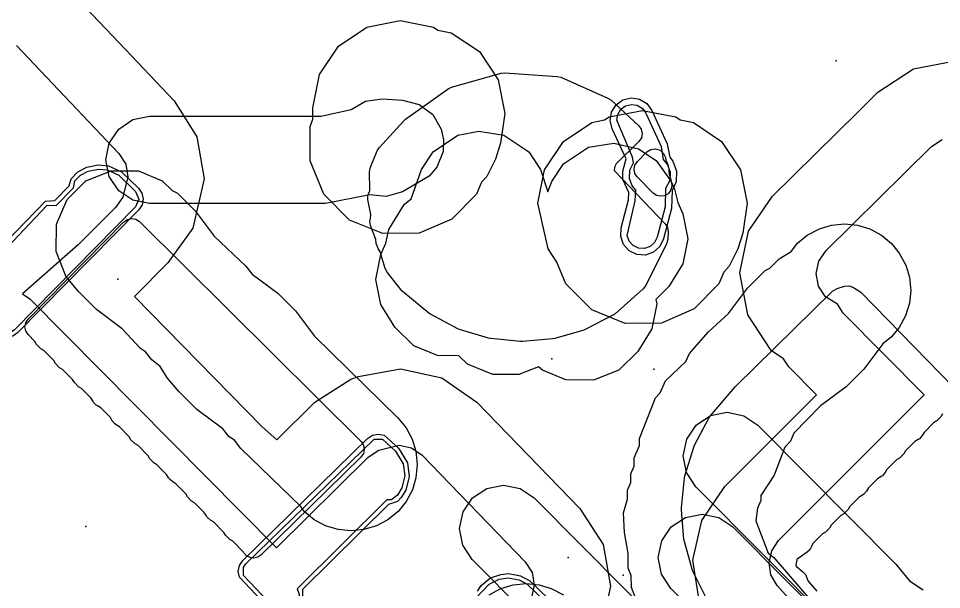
# Model space of a CAD drawing. Header units: metres. Extents: x -2677 to -840, y 169 to 1487.
# Drawn here: x -2043.71 to -2001.4, y 759.38 to 785.55 of the extents above; entities that cross this region are included whole.
import ezdxf

# ---------------------------------------------------------------- set-up
doc = ezdxf.new("R2010")
doc.units = ezdxf.units.M
for name, color, linetype in [('AI_GREENING_EXCLUSIONS', 1, 'Continuous'), ('AI_GREENING_LAWN', 82, 'Continuous'), ('AI_GREENING_REJECTED', 6, 'Continuous')]:
    doc.layers.add(name, color=color, linetype=linetype)

msp = doc.modelspace()

# ---------------------------------------------------------------- linework, layer by layer
at = {"layer": 'AI_GREENING_EXCLUSIONS'}
for points in [[(-2044.767, 788.281), (-2042.864, 787.851), (-2041.271, 786.725), (-2039.093, 784.432), (-2036.572, 781.776), (-2035.531, 780.126), (-2035.2, 778.204), (-2035.727, 775.936), (-2036.858, 774.346), (-2038.388, 772.813), (-2032.534, 766.838), (-2031.869, 766.237), (-2030.122, 767.962), (-2028.482, 769.018), (-2028.126, 769.15), (-2026.206, 769.498), (-2024.299, 769.086), (-2022.696, 767.975), (-2017.972, 763.091), (-2016.915, 761.451), (-2016.566, 759.532), (-2016.979, 757.625)], [(-2043.809, 784.316), (-2039.11, 779.366), (-2038.798, 778.871), (-2038.699, 778.295), (-2038.921, 777.369), (-2039.26, 776.892), (-2040.954, 775.199), (-2043.535, 772.927), (-2043.197, 772.699), (-2031.891, 761.287), (-2027.688, 765.446), (-2027.196, 765.763), (-2026.265, 765.999), (-2025.693, 765.875), (-2025.211, 765.542), (-2020.487, 760.658), (-2020.17, 760.166), (-2020.066, 759.59), (-2020.189, 759.018)], [(-2012.514, 758.885), (-2012.801, 760.731), (-2012.39, 762.554), (-2011.339, 764.098), (-2007.13, 768.306), (-2007.13, 768.306), (-2008.398, 769.592), (-2008.639, 769.959), (-2009.204, 770.342), (-2010.275, 771.973), (-2010.641, 773.889), (-2010.245, 775.8), (-2009.148, 777.413), (-2005.226, 781.275), (-2004.315, 782.172), (-2002.684, 783.243), (-2000.768, 783.608)], [(-2004.868, 755.016), (-2008.934, 759.575), (-2009.217, 760.059), (-2009.303, 760.613), (-2009.18, 761.16), (-2008.865, 761.623), (-2002.188, 768.298), (-2005.904, 772.047), (-2006.174, 772.458), (-2006.174, 772.458), (-2006.71, 772.798), (-2007.031, 773.287), (-2007.141, 773.862), (-2007.022, 774.435), (-2006.693, 774.919), (-2001.859, 779.678), (-2001.37, 779.999)], [(-2014.891, 757.618), (-2015.61, 759.473), (-2015.61, 759.473), (-2015.63, 760.021), (-2015.761, 760.369), (-2015.761, 761.031), (-2015.933, 762.004), (-2015.976, 762.9), (-2015.796, 763.527), (-2015.792, 763.944), (-2015.646, 764.295), (-2015.642, 764.679), (-2015.495, 765.029), (-2015.492, 765.413), (-2015.251, 765.989), (-2015.237, 766.308), (-2014.505, 768.169), (-2014.302, 768.397), (-2014.058, 768.947), (-2013.113, 769.828), (-2012.951, 770.201), (-2012.076, 771.192), (-2011.164, 772.025), (-2010.287, 773.189), (-2009.476, 773.999), (-2009.275, 774.104), (-2008.845, 774.535), (-2008.296, 774.876), (-2007.999, 775.247), (-2007.555, 775.614), (-2007, 775.91), (-2006.443, 776.079), (-2005.842, 776.138), (-2005.256, 776.079), (-2004.682, 775.904), (-2004.144, 775.614), (-2003.693, 775.241), (-2003.334, 774.803), (-2003.038, 774.252), (-2002.869, 773.692), (-2002.81, 773.085), (-2002.869, 772.504), (-2003.045, 771.927), (-2003.334, 771.393), (-2003.698, 770.956), (-2004.088, 770.639), (-2004.958, 769.481), (-2005.769, 768.671), (-2006.949, 767.795), (-2008.168, 766.541), (-2008.322, 766.176), (-2008.586, 765.908), (-2009.069, 764.62), (-2009.684, 763.686), (-2009.687, 763.46), (-2009.834, 763.108), (-2009.904, 762.53), (-2009.353, 761.057), (-2009.084, 760.854), (-2007.291, 758.767)], [(-2006.459, 757.859), (-2012.654, 764.093), (-2013.086, 764.744), (-2013.236, 765.51), (-2013.081, 766.274), (-2012.645, 766.922), (-2011.995, 767.353), (-2011.229, 767.503), (-2010.464, 767.349), (-2009.817, 766.913), (-2003.491, 760.547), (-2002.863, 759.775), (-2002.235, 759.362)], [(-2015.757, 753.564), (-2022.907, 760.759), (-2023.338, 761.409), (-2023.488, 762.175), (-2023.333, 762.94), (-2022.898, 763.587), (-2022.248, 764.019), (-2021.482, 764.169), (-2020.717, 764.014), (-2020.069, 763.578), (-2011.622, 755.077)], [(-2008.466, 754.063), (-2013.801, 759.432), (-2014.232, 760.082), (-2014.382, 760.848), (-2014.227, 761.613), (-2013.792, 762.26), (-2013.141, 762.691), (-2012.376, 762.841), (-2011.611, 762.687), (-2010.963, 762.251), (-2006.122, 757.379)], [(-2022.676, 759.308), (-2022.508, 759.574), (-2022.067, 759.912), (-2021.604, 760.078), (-2021.253, 760.112), (-2020.706, 760.016), (-2020.27, 759.787), (-2019.417, 758.955)], [(-2023.409, 758.3), (-2022.138, 759.634), (-2021.677, 759.855), (-2021.267, 759.912), (-2020.761, 759.823), (-2020.398, 759.633), (-2019.559, 758.815)], [(-2022.132, 759.146), (-2021.604, 759.429), (-2021.033, 759.602), (-2020.443, 759.661), (-2019.846, 759.602), (-2019.286, 759.432), (-2018.734, 759.137)]]:
    msp.add_lwpolyline(points, dxfattribs=at)
for points in [[(-2024.484, 785.016), (-2023.881, 784.896), (-2022.584, 784.029), (-2021.717, 782.731), (-2021.412, 781.2), (-2021.619, 779.83), (-2021.846, 779.105), (-2022.238, 778.315), (-2022.487, 778.047), (-2022.716, 777.498), (-2023.84, 776.354), (-2025.348, 775.707), (-2027.009, 775.691), (-2028.531, 776.311), (-2029.718, 777.498), (-2030.338, 779.021), (-2030.338, 780.604), (-2030.214, 780.94), (-2030.214, 781.453), (-2029.91, 782.984), (-2029.043, 784.282), (-2027.745, 785.149), (-2026.214, 785.453), (-2024.683, 785.149), (-2024.484, 785.016)], [(-2027.608, 777.464), (-2029.634, 777.07), (-2037.704, 777.07), (-2038.47, 777.222), (-2039.119, 777.656), (-2039.552, 778.305), (-2039.704, 779.07), (-2039.552, 779.836), (-2039.119, 780.484), (-2038.47, 780.918), (-2037.704, 781.07), (-2029.849, 781.07), (-2028.456, 781.373), (-2027.808, 781.754), (-2027.035, 781.862), (-2026.103, 781.809), (-2025.348, 781.613), (-2024.724, 781.143), (-2024.329, 780.471), (-2024.226, 779.996), (-2024.249, 779.456), (-2024.535, 778.73), (-2024.886, 778.32), (-2026.112, 777.607), (-2026.86, 777.385), (-2027.608, 777.464)], [(-2016.525, 781.259), (-2016.321, 781.592), (-2016.006, 781.821), (-2015.626, 781.913), (-2015.241, 781.852), (-2014.908, 781.648), (-2014.679, 781.333), (-2013.975, 779.808), (-2013.86, 779.193), (-2013.712, 779.019), (-2013.541, 778.56), (-2013.561, 778.067), (-2013.741, 777.664), (-2013.784, 776.84), (-2014.145, 775.45), (-2014.315, 775.098), (-2014.606, 774.839), (-2014.975, 774.711), (-2015.364, 774.733), (-2015.715, 774.903), (-2015.975, 775.195), (-2016.103, 775.563), (-2016.081, 775.953), (-2015.745, 777.244), (-2015.728, 777.577), (-2016.002, 778.165), (-2016.002, 778.56), (-2015.859, 779.119), (-2016.494, 780.494), (-2016.586, 780.874), (-2016.525, 781.259)], [(-2016.286, 780.886), (-2016.243, 781.155), (-2016.101, 781.388), (-2015.88, 781.549), (-2015.614, 781.613), (-2015.345, 781.57), (-2015.112, 781.428), (-2014.951, 781.207), (-2014.247, 779.682), (-2014.165, 779.082), (-2013.961, 778.851), (-2013.835, 778.501), (-2013.855, 778.127), (-2014.052, 777.757), (-2014.074, 776.915), (-2014.435, 775.525), (-2014.554, 775.279), (-2014.758, 775.098), (-2015.016, 775.008), (-2015.289, 775.024), (-2015.535, 775.143), (-2015.716, 775.347), (-2015.806, 775.604), (-2015.447, 777.198), (-2015.416, 777.682), (-2015.582, 777.874), (-2015.708, 778.224), (-2015.688, 778.598), (-2015.519, 778.94), (-2015.566, 779.2), (-2016.286, 780.886)], [(-2015.109, 781.34), (-2013.578, 781.036), (-2013.379, 780.903), (-2012.776, 780.783), (-2011.478, 779.916), (-2010.611, 778.618), (-2010.307, 777.087), (-2010.514, 775.717), (-2010.74, 774.991), (-2011.132, 774.202), (-2011.384, 773.931), (-2011.612, 773.387), (-2012.735, 772.243), (-2014.243, 771.596), (-2015.904, 771.58), (-2017.427, 772.2), (-2018.614, 773.387), (-2019.033, 774.389), (-2019.435, 774.991), (-2019.897, 777.087), (-2019.592, 778.618), (-2018.725, 779.916), (-2017.427, 780.783), (-2016.845, 780.899), (-2016.639, 781.036), (-2015.109, 781.34)], [(-2026.731, 775.874), (-2026.033, 777.032), (-2025.715, 777.283), (-2025.244, 778.628), (-2024.705, 779.436), (-2023.567, 780.196), (-2022.614, 780.385), (-2021.459, 780.196), (-2020.321, 779.436), (-2019.782, 778.628), (-2019.451, 777.601), (-2019.26, 778.084), (-2018.721, 778.892), (-2017.583, 779.652), (-2016.428, 779.841), (-2015.288, 779.574), (-2014.48, 779.035), (-2013.798, 778.084), (-2013.639, 777.734), (-2013.493, 777.114), (-2013.262, 776.602), (-2013.035, 775.454), (-2013.265, 774.306), (-2013.894, 773.27), (-2014.493, 772.671), (-2014.455, 772.478), (-2014.685, 771.33), (-2015.314, 770.294), (-2016.188, 769.441), (-2017.349, 768.972), (-2018.615, 768.988), (-2019.698, 769.441), (-2019.872, 769.595), (-2020.774, 769.234), (-2021.962, 769.234), (-2023.123, 769.703), (-2023.529, 770.088), (-2024.507, 770.104), (-2025.59, 770.557), (-2026.464, 771.41), (-2027.105, 772.446), (-2027.335, 773.594), (-2027.108, 774.742), (-2026.877, 775.254), (-2026.731, 775.874)], [(-2038.991, 778.525), (-2038.203, 777.769), (-2038.052, 777.544), (-2037.998, 777.277), (-2038.049, 777.01), (-2038.199, 776.783), (-2043.751, 771.146), (-2043.976, 770.993), (-2044.242, 770.938), (-2044.51, 770.987), (-2046.093, 772.453), (-2046.247, 772.676), (-2046.305, 772.942), (-2046.257, 773.209), (-2046.112, 773.438), (-2042.478, 777.173), (-2042.046, 777.208), (-2041.388, 777.876), (-2041.304, 778.206), (-2040.992, 778.521), (-2040.58, 778.743), (-2040.061, 778.847), (-2039.592, 778.802), (-2038.991, 778.525)], [(-2038.344, 777.628), (-2038.198, 777.276), (-2038.342, 776.923), (-2043.894, 771.287), (-2044.054, 771.177), (-2044.435, 771.173), (-2045.954, 772.596), (-2046.105, 772.945), (-2046.071, 773.136), (-2042.395, 776.99), (-2041.985, 776.984), (-2041.19, 777.791), (-2041.131, 778.106), (-2040.865, 778.367), (-2040.521, 778.552), (-2040.041, 778.648), (-2039.65, 778.61), (-2039.118, 778.37), (-2038.344, 777.628)], [(-2039.468, 778.575), (-2038.212, 778.561), (-2037.129, 778.108), (-2036.672, 777.67), (-2036.429, 777.548), (-2035.619, 776.737), (-2034.747, 775.575), (-2033.296, 774.201), (-2033.002, 773.837), (-2031.824, 772.961), (-2031.014, 772.15), (-2030.141, 770.988), (-2026.315, 767.248), (-2025.944, 766.8), (-2025.663, 766.276), (-2025.491, 765.717), (-2025.429, 765.118), (-2025.491, 764.498), (-2025.657, 763.951), (-2025.944, 763.415), (-2026.314, 762.963), (-2026.776, 762.583), (-2027.303, 762.3), (-2027.874, 762.127), (-2028.464, 762.068), (-2029.062, 762.127), (-2029.632, 762.3), (-2030.161, 762.583), (-2030.606, 762.948), (-2030.765, 763.181), (-2033.52, 765.85), (-2033.816, 766.22), (-2034.051, 766.379), (-2034.347, 766.749), (-2035.532, 767.632), (-2036.342, 768.443), (-2036.88, 769.071), (-2037.214, 769.605), (-2037.594, 769.907), (-2037.89, 770.278), (-2038.119, 770.43), (-2038.952, 771.336), (-2040.137, 772.219), (-2040.947, 773.029), (-2041.523, 773.714), (-2041.99, 774.865), (-2041.976, 776.121), (-2041.485, 777.26), (-2040.619, 778.108), (-2039.468, 778.575)], [(-2031.354, 758.233), (-2031.622, 758.181), (-2031.89, 758.236), (-2032.116, 758.388), (-2033.584, 759.945), (-2033.636, 760.215), (-2033.58, 760.483), (-2033.425, 760.71), (-2027.71, 766.304), (-2027.483, 766.453), (-2027.217, 766.504), (-2026.951, 766.45), (-2026.29, 765.864), (-2025.883, 765.188), (-2025.802, 764.558), (-2025.962, 763.937), (-2026.168, 763.607), (-2026.337, 763.421), (-2026.749, 763.285), (-2030.688, 759.382), (-2030.699, 758.882), (-2031.126, 758.384), (-2031.354, 758.233)], [(-2031.43, 758.418), (-2031.813, 758.42), (-2031.974, 758.529), (-2033.399, 760.021), (-2033.396, 760.405), (-2033.285, 760.567), (-2027.408, 766.268), (-2027.028, 766.266), (-2026.431, 765.723), (-2026.079, 765.147), (-2025.999, 764.592), (-2026.132, 764.043), (-2026.337, 763.712), (-2026.618, 763.498), (-2026.83, 763.487), (-2030.932, 759.421), (-2030.844, 759.15), (-2030.883, 758.96), (-2031.43, 758.418)]]:
    msp.add_lwpolyline(points, close=True, dxfattribs=at)
at = {"layer": 'AI_GREENING_LAWN'}
for points in [[(-2019.021, 782.897), (-2018.855, 782.856), (-2016.692, 781.905), (-2016.554, 781.815), (-2015.28, 780.636), (-2015.164, 780.473), (-2015.12, 780.277), (-2015.157, 780.08), (-2015.269, 779.913), (-2016.306, 778.888), (-2016.371, 778.774), (-2016.407, 778.633), (-2016.411, 778.594), (-2016.389, 778.561), (-2014.069, 776.144), (-2013.961, 775.973), (-2013.93, 775.772), (-2013.948, 775.429), (-2014, 775.231), (-2014.96, 773.316), (-2015.075, 773.167), (-2016.365, 772.021), (-2016.467, 771.951), (-2017.708, 771.307), (-2017.799, 771.271), (-2019.132, 770.884), (-2019.226, 770.866), (-2020.599, 770.741), (-2020.694, 770.742), (-2022.066, 770.88), (-2022.16, 770.899), (-2023.489, 771.299), (-2023.579, 771.336), (-2024.825, 771.998), (-2024.908, 772.053), (-2026.043, 772.988), (-2026.117, 773.062), (-2026.809, 773.93), (-2026.896, 774.094), (-2027.133, 774.862), (-2027.229, 775.006), (-2027.312, 775.245), (-2027.325, 775.415), (-2027.573, 776.067), (-2027.605, 776.253), (-2027.577, 776.389), (-2027.559, 776.562), (-2027.694, 777.25), (-2027.695, 777.44), (-2027.625, 777.616), (-2027.618, 777.626), (-2027.603, 777.659), (-2027.599, 777.694), (-2027.615, 778.529), (-2027.577, 778.732), (-2027.262, 779.483), (-2027.172, 779.624), (-2026.054, 780.865), (-2025.972, 780.938), (-2024.016, 782.329), (-2023.863, 782.403), (-2021.584, 783.046), (-2021.413, 783.064), (-2019.021, 782.897)], [(-2013.903, 778.486), (-2013.779, 778.033), (-2013.765, 777.847), (-2013.819, 777.669), (-2013.935, 777.522), (-2014.097, 777.429), (-2014.282, 777.402), (-2014.464, 777.444), (-2014.617, 777.55), (-2015.348, 778.29), (-2015.455, 778.453), (-2015.492, 778.644), (-2015.453, 778.835), (-2015.343, 778.997), (-2014.901, 779.434), (-2014.72, 779.548), (-2014.508, 779.576), (-2014.303, 779.513), (-2014.144, 779.37), (-2014.059, 779.174), (-2014.036, 779.058), (-2013.956, 778.904), (-2013.899, 778.661), (-2013.903, 778.486)], [(-2028.008, 766.163), (-2027.898, 766), (-2027.86, 765.806), (-2027.9, 765.614), (-2028.011, 765.451), (-2032.595, 760.962), (-2032.745, 760.862), (-2032.92, 760.82), (-2033.098, 760.844), (-2033.257, 760.929), (-2033.375, 761.065), (-2033.397, 761.101), (-2033.885, 761.592), (-2034.024, 761.671), (-2034.213, 761.861), (-2034.291, 762.002), (-2034.771, 762.487), (-2034.915, 762.569), (-2035.059, 762.693), (-2035.095, 762.761), (-2035.1, 762.757), (-2035.193, 762.915), (-2035.636, 763.359), (-2035.775, 763.439), (-2035.964, 763.629), (-2036.042, 763.769), (-2036.5, 764.232), (-2036.644, 764.314), (-2036.788, 764.438), (-2036.823, 764.506), (-2036.829, 764.502), (-2036.922, 764.66), (-2037.365, 765.104), (-2037.504, 765.184), (-2037.693, 765.374), (-2037.771, 765.514), (-2038.229, 765.977), (-2038.369, 766.056), (-2038.557, 766.247), (-2038.635, 766.387), (-2039.076, 766.834), (-2039.232, 766.928), (-2039.229, 766.934), (-2039.297, 766.97), (-2039.419, 767.115), (-2039.5, 767.259), (-2039.94, 767.706), (-2040.097, 767.801), (-2040.095, 767.803), (-2040.145, 767.828), (-2040.26, 767.944), (-2040.284, 767.994), (-2040.287, 767.992), (-2040.38, 768.15), (-2040.822, 768.594), (-2040.961, 768.674), (-2041.15, 768.864), (-2041.229, 769.004), (-2041.687, 769.467), (-2041.826, 769.546), (-2042.015, 769.737), (-2042.093, 769.877), (-2042.551, 770.339), (-2042.69, 770.419), (-2042.879, 770.609), (-2042.957, 770.749), (-2043.272, 771.068), (-2043.378, 771.23), (-2043.416, 771.419), (-2043.379, 771.609), (-2043.272, 771.77), (-2038.878, 776.235), (-2038.717, 776.345), (-2038.525, 776.385), (-2038.333, 776.348), (-2038.17, 776.24), (-2028.008, 766.163)]]:
    msp.add_lwpolyline(points, close=True, dxfattribs=at)
for points in [[(-2012.138, 758.912), (-2012.774, 760.16), (-2012.81, 760.25), (-2013.187, 761.578), (-2013.204, 761.672), (-2013.321, 763.039), (-2013.32, 763.134), (-2013.32, 763.134), (-2013.177, 764.498), (-2013.159, 764.591), (-2012.756, 765.912), (-2012.719, 766.002), (-2012.06, 767.236), (-2012, 767.325), (-2010.854, 768.671), (-2010.824, 768.703), (-2006.399, 773.058), (-2006.189, 773.182), (-2005.852, 773.28), (-2005.651, 773.297), (-2005.46, 773.232), (-2005.187, 773.073), (-2005.082, 772.991), (-2000.832, 768.642)], [(-2001.352, 767.435), (-2001.431, 767.295), (-2001.62, 767.106), (-2001.76, 767.026), (-2002.202, 766.585), (-2002.283, 766.441), (-2002.406, 766.296), (-2002.474, 766.261), (-2002.471, 766.255), (-2002.628, 766.161), (-2003.052, 765.735), (-2003.131, 765.596), (-2003.32, 765.406), (-2003.46, 765.327), (-2003.902, 764.885), (-2003.983, 764.741), (-2004.106, 764.597), (-2004.174, 764.561), (-2004.171, 764.555), (-2004.328, 764.461), (-2004.752, 764.036), (-2004.833, 763.892), (-2004.956, 763.747), (-2005.024, 763.711), (-2005.021, 763.706), (-2005.178, 763.612), (-2005.602, 763.186), (-2005.681, 763.046), (-2005.87, 762.857), (-2006.01, 762.778), (-2006.452, 762.336), (-2006.531, 762.196), (-2006.721, 762.007), (-2006.86, 761.928), (-2007.286, 761.504), (-2007.348, 761.4), (-2007.361, 761.357), (-2007.436, 761.206), (-2007.557, 761.089), (-2007.978, 760.8), (-2008.009, 760.769), (-2008.027, 760.729), (-2008.078, 760.515), (-2008.08, 760.472), (-2008.052, 760.439), (-2007.749, 760.199), (-2007.637, 760.074), (-2007.573, 759.919), (-2007.562, 759.874), (-2007.507, 759.766), (-2007.111, 759.314)]]:
    msp.add_lwpolyline(points, dxfattribs=at)
at = {"layer": 'AI_GREENING_REJECTED'}
for p in [(-2006.23, 783.61), (-2039.16, 773.6), (-2019.27, 769.95), (-2014.59, 769.48), (-2040.63, 762.27), (-2018.52, 760.85), (-2015.99, 760.04)]:
    msp.add_point(p, dxfattribs=at)

doc.saveas('drawing.dxf')
